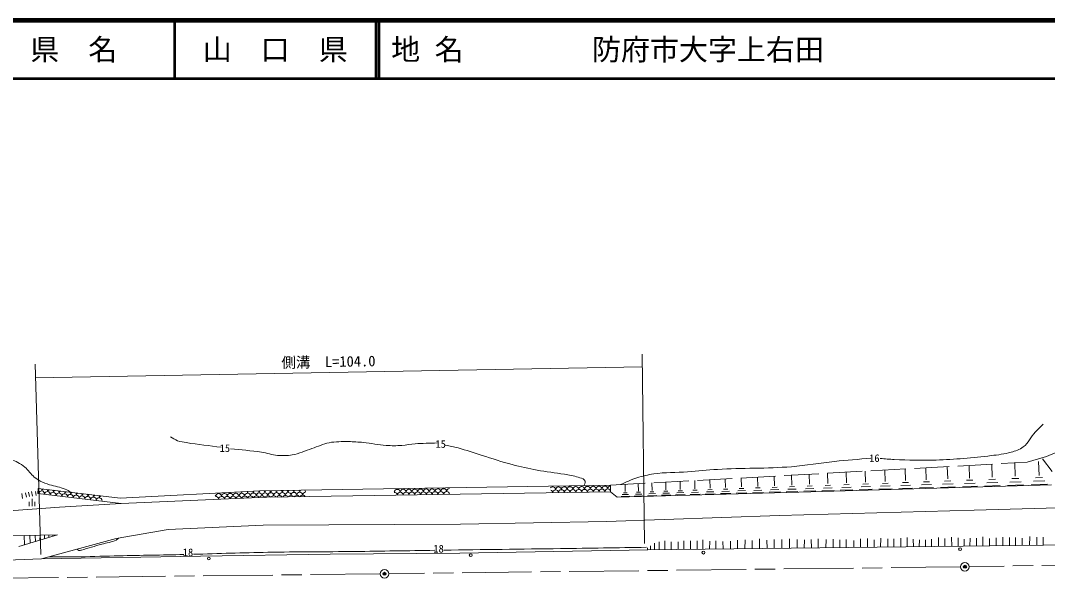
# Model space of a CAD drawing. Units: millimetres at full size, sheet at 1:1000; details may follow other scales. Extents: x 40000 to 680000, y 20000 to 380000.
# Drawn here: x 306435 to 483594, y 283419 to 380000 of the extents above; entities that cross this region are included whole.
import ezdxf
from ezdxf.enums import TextEntityAlignment as Align

# ---------------------------------------------------------------- set-up
doc = ezdxf.new("R2010")
doc.units = ezdxf.units.MM
doc.header["$LTSCALE"] = 1000
doc.header["$PDMODE"] = 32
doc.header["$PDSIZE"] = 500
doc.linetypes.add('CHAIN', pattern=[18.5, 12, -1.5, 3.5, -1.5])
doc.linetypes.add('DASHED', pattern=[7.5, 6, -1.5])
for name, color, linetype, lineweight in [('M-BGD', 7, 'Continuous', 13), ('M-BGD-EXST', 7, 'Continuous', 13), ('M-BMK', 2, 'CHAIN', 13), ('M-BMK-SRVR', 3, 'Continuous', 13), ('M-STR-HTXT', 7, 'Continuous', 13), ('M-TTL', 2, 'Continuous', 140), ('M-TTL-LINE', 7, 'Continuous', 50)]:
    doc.layers.add(name, color=color, linetype=linetype, lineweight=lineweight)
doc.layers.add('M-OTRS', color=6, linetype='Continuous')
doc.layers.add('M-TTL-TXT', color=7, linetype='Continuous')
doc.styles.add('ＭＳ ゴシック', font='')
doc.styles.get('ＭＳ ゴシック').set_extended_font_data('MS Gothic')

msp = doc.modelspace()

# ---------------------------------------------------------------- linework, layer by layer
at = {"layer": 'M-BGD', "linetype": 'DASHED'}
for p, q in [((483416, 304828), (492076, 308402)), ((480120, 303817), (483416, 304828)), ((408220, 299844), (480120, 303817))]:
    msp.add_line(p, q, dxfattribs=at)
at = {"layer": 'M-BGD'}
for p, q in [((466378, 300932), (466318, 303059)), ((470161, 301080), (470099, 303267)), ((474046, 301232), (473982, 303480)), ((478037, 301388), (477971, 303699)), ((482135, 301548), (482067, 303924)), ((484399, 302231), (482750, 304401)), ((433621, 299651), (433575, 301260)), ((436517, 299765), (436470, 301419)), ((439492, 299881), (439443, 301583)), ((442547, 300000), (442497, 301751)), ((445685, 300123), (445634, 301923)), ((448908, 300249), (448855, 302100)), ((452218, 300378), (452164, 302281)), ((455618, 300511), (455562, 302468)), ((459109, 300648), (459052, 302660)), ((462695, 300788), (462636, 302857)), ((347725, 298857), (408220, 299844)), ((408220, 299844), (408239, 298708)), ((410757, 298758), (410721, 300005)), ((413035, 298847), (412998, 300130)), ((415374, 298938), (415336, 300259)), ((417777, 299032), (417738, 300391)), ((420244, 299128), (420204, 300526)), ((422779, 299227), (422738, 300665)), ((425382, 299329), (425339, 300808)), ((428055, 299434), (428012, 300955)), ((430801, 299541), (430756, 301106)), ((436944, 299501), (436106, 299477)), ((439931, 299609), (439069, 299585)), ((442999, 299721), (442112, 299696)), ((484280, 299923), (442744, 298700)), ((446150, 299836), (445237, 299810)), ((449712, 299500), (448148, 299455)), ((449386, 299954), (448448, 299927)), ((453044, 299608), (451437, 299562)), ((452709, 300075), (451745, 300047)), ((456467, 299719), (454814, 299672)), ((456123, 300199), (455131, 300171)), ((459983, 299834), (458283, 299785)), ((459629, 300327), (458609, 300298)), ((463958, 299444), (461511, 299374)), ((463594, 299951), (461846, 299901)), ((463229, 300458), (462181, 300428)), ((467677, 299550), (465161, 299478)), ((467302, 300071), (465505, 300020)), ((466928, 300593), (465849, 300562)), ((471496, 299659), (468910, 299585)), ((471111, 300195), (469263, 300142)), ((470726, 300731), (469617, 300699)), ((475419, 299771), (472760, 299695)), ((475023, 300322), (473123, 300268)), ((474627, 300873), (473487, 300841)), ((479447, 299886), (476714, 299808)), ((479040, 300452), (477088, 300397)), ((478633, 301019), (477462, 300986)), ((483585, 300004), (480775, 299923)), ((483167, 300586), (481159, 300529)), ((482748, 301169), (481544, 301135)), ((306649, 298424), (306782, 297576)), ((307270, 298525), (307439, 297775)), ((307795, 298653), (307954, 297893)), ((308329, 298768), (308514, 297936)), ((309000, 298768), (309113, 298095)), ((309439, 298441), (309485, 299280)), ((323820, 296719), (309439, 298441)), ((309485, 299280), (323638, 297629)), ((323638, 297629), (347725, 298857)), ((348927, 297767), (323820, 296719)), ((408239, 298708), (348927, 297767)), ((409382, 297786), (408239, 298708)), ((442744, 298700), (409382, 297786)), ((411519, 297947), (410043, 297905)), ((411299, 298253), (410245, 298223)), ((411079, 298559), (410447, 298541)), ((413818, 298013), (412300, 297969)), ((413592, 298327), (412508, 298296)), ((413366, 298642), (412715, 298623)), ((416180, 298080), (414618, 298035)), ((415948, 298404), (414832, 298372)), ((415715, 298727), (415045, 298708)), ((418606, 298149), (416999, 298103)), ((418367, 298482), (417219, 298449)), ((418127, 298815), (417439, 298796)), ((421097, 298220), (419444, 298173)), ((420851, 298563), (419670, 298529)), ((420605, 298906), (419897, 298885)), ((423656, 298293), (421956, 298245)), ((423403, 298646), (422188, 298611)), ((423150, 298998), (422421, 298977)), ((426284, 298368), (424535, 298318)), ((426024, 298731), (424774, 298695)), ((425763, 299093), (425014, 299072)), ((428984, 298445), (427184, 298394)), ((428716, 298818), (427430, 298782)), ((428448, 299191), (427677, 299169)), ((431756, 298524), (429905, 298472)), ((431480, 298908), (430158, 298870)), ((431205, 299292), (430412, 299269)), ((434603, 298606), (432700, 298551)), ((434320, 299000), (432960, 298961)), ((434036, 299395), (433221, 299371)), ((437527, 298689), (435570, 298633)), ((437236, 299095), (435838, 299055)), ((440531, 298775), (438518, 298717)), ((440231, 299192), (438793, 299151)), ((443616, 298863), (441545, 298804)), ((443307, 299292), (441829, 299250)), ((446784, 298953), (444655, 298893)), ((446467, 299395), (444946, 299351)), ((450038, 299046), (447849, 298984)), ((453380, 299142), (451129, 299077)), ((456812, 299240), (454498, 299174)), ((460337, 299340), (457958, 299272)), ((302887, 295334), (313144, 296083)), ((313144, 296083), (323820, 296719)), ((507471, 296593), (470967, 295557)), ((437392, 294596), (407507, 293562)), ((470967, 295557), (437392, 294596)), ((348277, 292946), (331929, 292181)), ((382324, 293157), (348277, 292946)), ((407507, 293562), (382324, 293157)), ((312838, 291276), (304267, 291096)), ((306139, 289290), (312838, 291276)), ((307078, 291155), (307122, 289581)), ((308041, 291176), (308103, 289872)), ((308966, 291195), (309024, 290145)), ((309822, 291213), (309769, 290366)), ((322949, 290658), (310033, 287152)), ((310568, 291229), (310590, 290610)), ((311299, 291244), (311321, 290827)), ((311978, 291258), (311968, 291018)), ((331929, 292181), (322949, 290658)), ((433892, 288928), (433891, 290604)), ((439094, 288985), (439084, 290622)), ((444045, 289039), (444040, 290607)), ((451357, 289120), (451332, 290592)), ((452526, 289133), (452542, 290648)), ((454801, 289157), (454836, 290688)), ((456041, 289171), (456046, 290622)), ((457085, 289183), (457074, 290617)), ((458300, 289196), (458315, 290713)), ((459363, 289208), (459374, 290809)), ((464779, 289267), (464773, 290814)), ((465908, 289279), (465913, 290673)), ((467108, 289293), (467067, 290864)), ((468217, 289305), (468192, 290774)), ((470219, 289328), (470239, 290693)), ((471373, 289343), (471358, 290688)), ((472462, 289356), (472462, 290955)), ((473586, 289370), (473622, 290648)), ((474772, 289385), (474771, 290774)), ((475876, 289399), (475876, 290869)), ((477060, 289413), (477071, 290839)), ((478084, 289426), (478084, 290849)), ((479239, 289441), (479213, 290708)), ((480509, 289456), (480560, 291026)), ((481785, 289472), (481749, 290875)), ((482829, 289485), (482833, 290869)), ((414573, 288715), (414581, 289036)), ((414657, 288717), (469066, 289314)), ((415121, 288722), (415117, 289410)), ((415794, 288729), (415784, 289855)), ((416620, 288739), (416610, 290092)), ((417599, 288749), (417604, 290254)), ((418688, 288761), (418698, 290097)), ((419868, 288774), (419888, 290107)), ((420866, 288785), (420861, 290269)), ((421985, 288797), (422010, 290279)), ((423165, 288810), (423175, 290279)), ((424153, 288821), (424123, 290425)), ((425298, 288834), (425323, 290223)), ((426387, 288846), (426402, 290269)), ((427622, 288859), (427602, 290127)), ((428913, 288873), (428887, 290208)), ((430138, 288887), (430138, 290344)), ((431413, 288901), (431434, 290425)), ((432659, 288915), (432634, 290304)), ((435223, 288943), (435170, 290392)), ((436459, 288956), (436442, 290486)), ((437753, 288970), (437773, 290471)), ((440435, 289000), (440425, 290491)), ((441645, 289013), (441675, 290446)), ((442906, 289027), (442855, 290491)), ((445342, 289054), (445397, 290481)), ((446643, 289068), (446618, 290527)), ((447747, 289080), (447757, 290441)), ((448886, 289093), (448866, 290491)), ((450177, 289107), (450172, 290295)), ((453681, 289145), (453686, 290426)), ((460468, 289220), (460453, 290532)), ((461466, 289231), (461506, 290451)), ((462540, 289242), (462560, 290431)), ((463604, 289254), (463578, 290517)), ((469066, 289314), (509063, 289812)), ((469231, 289316), (469235, 290522)), ((310033, 287152), (298977, 286747)), ((310033, 287152), (337461, 287588)), ((337461, 287588), (359872, 287929)), ((359872, 287929), (382214, 288133)), ((382214, 288133), (414657, 288717))]:
    msp.add_line(p, q, dxfattribs=at)
for centre, start, end in [((398232, 299049), 0.90925, 134.15206), ((397724, 299541), 0.90925, 16.2272), ((398724, 299557), 165.58938, 180.90925), ((399232, 299065), 0.90925, 180.90925), ((398724, 299557), 0.90925, 16.28101), ((399724, 299573), 165.53556, 180.90925), ((400232, 299081), 0.90925, 180.90925), ((399724, 299573), 0.90925, 16.33484), ((400724, 299589), 165.48172, 180.90925), ((401232, 299097), 0.90925, 180.90925), ((400724, 299589), 0.90925, 16.38867), ((401724, 299605), 165.42787, 180.90925), ((402231, 299113), 0.90925, 180.90925), ((401724, 299605), 0.90925, 16.44252), ((402723, 299620), 165.37401, 180.90925), ((403231, 299128), 0.90925, 180.90925), ((402723, 299620), 0.90925, 16.49639), ((403723, 299636), 165.32013, 180.90925), ((404231, 299144), 0.90925, 180.90925), ((403723, 299636), 0.90925, 16.55027), ((404723, 299652), 165.26624, 180.90925), ((405231, 299160), 0.90925, 180.90925), ((404723, 299652), 0.90925, 16.60416), ((405723, 299668), 165.21233, 180.90925), ((406231, 299176), 0.90925, 180.90925), ((405723, 299668), 0.90925, 16.65807), ((406723, 299684), 165.15841, 180.90925), ((407231, 299192), 0.90925, 180.90925), ((406723, 299684), 0.90925, 16.71199), ((407723, 299700), 165.10447, 180.90925), ((408231, 299208), 90.96445, 180.90925), ((407723, 299700), 3.45224, 16.76592), ((309075, 298484), 353.17244, 39.71028), ((310068, 298366), 353.17244, 173.17244), ((309631, 298921), 353.17244, 36.05669), ((310623, 298803), 130.15913, 173.17244), ((311060, 298247), 353.17244, 173.17244), ((310623, 298803), 353.17244, 36.53815), ((311616, 298684), 129.67384, 173.17244), ((312053, 298128), 353.17244, 173.17244), ((311616, 298684), 353.17244, 37.02345), ((312609, 298565), 129.18459, 173.17244), ((313046, 298009), 353.17244, 173.17244), ((312609, 298565), 353.17244, 37.5127), ((313602, 298446), 128.69124, 173.17244), ((314039, 297890), 353.17244, 173.17244), ((313602, 298446), 353.17244, 38.00604), ((314595, 298327), 128.19367, 173.17244), ((315032, 297771), 353.17244, 173.17244), ((314595, 298327), 353.17244, 38.50362), ((315588, 298208), 127.69171, 173.17244), ((316025, 297652), 353.17244, 173.17244), ((315588, 298208), 353.17244, 39.00558), ((316581, 298089), 127.18521, 173.17244), ((317018, 297533), 353.17244, 173.17244), ((316581, 298089), 353.17244, 39.51208), ((317574, 297970), 126.674, 173.17244), ((318011, 297414), 353.17244, 173.17244), ((317574, 297970), 353.17244, 40.02329), ((318567, 297852), 126.15791, 173.17244), ((319004, 297296), 353.17244, 173.17244), ((318567, 297852), 353.17244, 40.53938), ((319560, 297733), 125.63675, 173.17244), ((319997, 297177), 2.80514, 173.17244), ((319560, 297733), 353.17244, 41.06053), ((320553, 297614), 125.11033, 173.17244), ((339602, 297889), 0.90925, 29.6748), ((340110, 297397), 2.56989, 97.97039), ((340602, 297905), 0.90925, 180.90925), ((340094, 298397), 0.90925, 11.07582), ((341094, 298413), 170.67818, 180.90925), ((341110, 297413), 5.53142, 179.24736), ((341602, 297921), 0.90925, 180.90925), ((341094, 298413), 0.90925, 15.15629), ((342094, 298429), 166.53354, 180.90925), ((342110, 297429), 8.50138, 176.2774), ((342602, 297937), 0.90925, 180.90925), ((342094, 298429), 0.90925, 19.30093), ((343094, 298445), 162.29861, 180.90925), ((343109, 297445), 11.48794, 173.29084), ((343601, 297953), 0.90925, 180.90925), ((343094, 298445), 0.90925, 23.53586), ((344093, 298460), 157.94219, 180.90925), ((344109, 297461), 14.49966, 170.27912), ((344601, 297968), 0.90925, 180.90925), ((344093, 298460), 0.90925, 27.89228), ((345093, 298476), 153.4253, 180.90925), ((345109, 297476), 17.54579, 167.23299), ((345601, 297984), 0.90925, 180.90925), ((345093, 298476), 0.90925, 32.40916), ((346093, 298492), 148.69679, 180.90925), ((346109, 297492), 20.63649, 164.14229), ((346601, 298000), 0.90925, 180.90925), ((346093, 298492), 0.90925, 37.13768), ((347093, 298508), 143.68568, 180.90925), ((347109, 297508), 23.78322, 160.99556), ((347601, 298016), 0.90925, 180.90925), ((347093, 298508), 0.90925, 42.14879), ((348093, 298524), 138.28662, 180.90925), ((348109, 297524), 26.99926, 157.77952), ((348601, 298032), 0.90925, 180.90925), ((348093, 298524), 0.90925, 43.61054), ((349093, 298540), 138.18923, 180.90925), ((349109, 297540), 28.23625, 154.47847), ((349601, 298048), 0.90925, 180.90925), ((349093, 298540), 0.90925, 43.68116), ((350093, 298556), 138.11852, 180.90925), ((350109, 297556), 28.23625, 153.58225), ((350601, 298064), 0.90925, 180.90925), ((350093, 298556), 0.90925, 43.75187), ((351093, 298571), 138.04773, 180.90925), ((351108, 297572), 28.23625, 153.58225), ((351600, 298079), 0.90925, 180.90925), ((351093, 298571), 0.90925, 43.82266), ((352092, 298587), 137.97686, 180.90925), ((352108, 297587), 28.23625, 153.58225), ((352600, 298095), 0.90925, 180.90925), ((352092, 298587), 0.90925, 43.89353), ((353092, 298603), 137.90591, 180.90925), ((353108, 297603), 28.23625, 153.58225), ((353600, 298111), 0.90925, 180.90925), ((353092, 298603), 0.90925, 43.96449), ((354092, 298619), 137.83487, 180.90925), ((354108, 297619), 28.23625, 153.58225), ((354600, 298127), 0.90925, 180.90925), ((354092, 298619), 0.90925, 44.03552), ((355092, 298635), 137.76376, 180.90925), ((355108, 297635), 28.23625, 153.58225), ((355600, 298143), 91.53804, 180.90925), ((355092, 298635), 8.53591, 44.10664), ((370944, 298116), 0.90925, 99.00253), ((370436, 298608), 0.90925, 26.71926), ((371436, 298624), 0.90925, 180.90925), ((370928, 299116), 0.90925, 14.79015), ((371928, 299132), 167.02679, 180.90925), ((371944, 298132), 0.90925, 180.90925), ((372436, 298640), 0.90925, 180.90925), ((371928, 299132), 0.90925, 14.8436), ((372928, 299148), 166.97332, 180.90925), ((372944, 298148), 0.90925, 180.90925), ((373436, 298656), 0.90925, 180.90925), ((372928, 299148), 0.90925, 14.89707), ((373928, 299163), 166.91984, 180.90925), ((373944, 298164), 0.90925, 180.90925), ((374436, 298671), 0.90925, 180.90925), ((373928, 299163), 0.90925, 14.95056), ((374928, 299179), 166.86634, 180.90925), ((374944, 298179), 0.90925, 180.90925), ((375436, 298687), 0.90925, 180.90925), ((374928, 299179), 0.90925, 15.00405), ((375928, 299195), 166.81284, 180.90925), ((375944, 298195), 0.90925, 180.90925), ((376436, 298703), 0.90925, 180.90925), ((375928, 299195), 0.90925, 15.05756), ((376928, 299211), 166.75932, 180.90925), ((376943, 298211), 0.90925, 180.90925), ((377435, 298719), 0.90925, 180.90925), ((376928, 299211), 0.90925, 15.11108), ((377927, 299227), 166.70578, 180.90925), ((377943, 298227), 0.90925, 180.90925), ((378435, 298735), 0.90925, 180.90925), ((377927, 299227), 0.90925, 15.16461), ((378927, 299243), 166.65224, 180.90925), ((378943, 298243), 0.90925, 180.90925), ((379435, 298751), 0.90925, 180.90925), ((378927, 299243), 0.90925, 15.21816), ((379927, 299259), 166.59868, 180.90925), ((379943, 298259), 2.61805, 180.90925), ((380435, 298767), 92.61805, 180.90925), ((397740, 298541), 0.90925, 71.40344), ((398740, 298557), 0.90925, 180.90925), ((399740, 298573), 0.90925, 180.90925), ((400740, 298589), 0.90925, 180.90925), ((401739, 298605), 0.90925, 180.90925), ((402739, 298621), 0.90925, 180.90925), ((403739, 298636), 0.90925, 180.90925), ((404739, 298652), 0.90925, 180.90925), ((405739, 298668), 0.90925, 180.90925), ((406739, 298684), 0.90925, 180.90925), ((407739, 298700), 0.96445, 180.90925)]:
    msp.add_arc(centre, 500, start, end, dxfattribs=at)
for points, knots in [([(454759, 304471), (455559, 304409), (456357, 304321), (457158, 304285), (459567, 304176), (461981, 304108), (464391, 304188), (467566, 304294), (470740, 304550), (473892, 304949), (475042, 305094), (476207, 305211), (477318, 305543), (478049, 305762), (478811, 305994), (479420, 306456), (480293, 307119), (480758, 308197), (481494, 309010), (481924, 309486), (482404, 309914), (482859, 310366)], [0, 0, 0, 0, 1, 1, 1, 2, 2, 2, 3, 3, 3, 4, 4, 4, 5, 5, 5, 6, 6, 6, 7, 7, 7, 7]), ([(332304, 308196), (332709, 307967), (333084, 307674), (333519, 307511), (334019, 307324), (334561, 307279), (335088, 307191), (337072, 306856), (339077, 306657), (341072, 306390)], [0, 0, 0, 0, 1, 1, 1, 2, 2, 2, 3, 3, 3, 3]), ([(342661, 306140), (344437, 305944), (346224, 305821), (347990, 305550), (348926, 305407), (349833, 305081), (350777, 305002), (351613, 304932), (352467, 304929), (353294, 305071), (354473, 305273), (355573, 305800), (356709, 306176), (357701, 306504), (358652, 306982), (359678, 307181), (360770, 307393), (361898, 307371), (363011, 307370), (363870, 307369), (364728, 307299), (365583, 307218), (366898, 307094), (368193, 306792), (369511, 306706), (370413, 306648), (371320, 306650), (372222, 306706), (372982, 306754), (373730, 306927), (374490, 306990), (375759, 307094), (377035, 307091), (378307, 307142)], [0, 0, 0, 0, 1, 1, 1, 2, 2, 2, 3, 3, 3, 4, 4, 4, 5, 5, 5, 6, 6, 6, 7, 7, 7, 8, 8, 8, 9, 9, 9, 10, 10, 10, 11, 11, 11, 11]), ([(379773, 306773), (380484, 306607), (381201, 306467), (381906, 306275), (383302, 305895), (384667, 305407), (386050, 304981), (387781, 304449), (389499, 303867), (391250, 303405), (392667, 303030), (394098, 302706), (395538, 302436), (397100, 302144), (398690, 302016), (400254, 301731), (401061, 301584), (401880, 301468), (402660, 301215), (403018, 301099), (403438, 301036), (403693, 300759), (403803, 300639), (403859, 300459), (403853, 300296), (403847, 300143), (403733, 300015), (403672, 299874)], [0, 0, 0, 0, 1, 1, 1, 2, 2, 2, 3, 3, 3, 4, 4, 4, 5, 5, 5, 6, 6, 6, 7, 7, 7, 8, 8, 8, 9, 9, 9, 9]), ([(304786, 304281), (305178, 304111), (305587, 303976), (305963, 303772), (306390, 303541), (306806, 303279), (307178, 302966), (307783, 302457), (308201, 301751), (308807, 301243), (309123, 300978), (309474, 300753), (309840, 300563), (310347, 300301), (310894, 300120), (311436, 299939), (312321, 299644), (313265, 299533), (314131, 299188), (314491, 299045), (314816, 298827), (315159, 298647)], [0, 0, 0, 0, 1, 1, 1, 2, 2, 2, 3, 3, 3, 4, 4, 4, 5, 5, 5, 6, 6, 6, 7, 7, 7, 7]), ([(409926, 299961), (410869, 300349), (411785, 300813), (412756, 301123), (413709, 301428), (414689, 301660), (415679, 301805), (417604, 302088), (419565, 302027), (421506, 302165), (423225, 302287), (424939, 302480), (426660, 302580), (430916, 302828), (435192, 302705), (439441, 303043), (441921, 303241), (444374, 303695), (446847, 303956), (448938, 304177), (451036, 304324), (453130, 304508)], [0, 0, 0, 0, 1, 1, 1, 2, 2, 2, 3, 3, 3, 4, 4, 4, 5, 5, 5, 6, 6, 6, 7, 7, 7, 7]), ([(316211, 288829), (316297, 288742), (316350, 288602), (316467, 288568), (316622, 288521), (316785, 288632), (316941, 288672), (318118, 288971), (319274, 289348), (320441, 289682), (321280, 289922), (322188, 289990), (322960, 290397), (323112, 290477), (323224, 290617), (323356, 290727)], [0, 0, 0, 0, 1, 1, 1, 2, 2, 2, 3, 3, 3, 4, 4, 4, 5, 5, 5, 5]), ([(379451, 288649), (386167, 288738), (392883, 288820), (399598, 288917), (404533, 288988), (409468, 289070), (414403, 289147)], [0, 0, 0, 0, 1, 1, 1, 2, 2, 2, 2]), ([(311325, 287503), (313142, 287501), (314959, 287474), (316775, 287498), (318997, 287528), (321217, 287630), (323438, 287680), (327164, 287764), (330890, 287814), (334617, 287881)], [0, 0, 0, 0, 1, 1, 1, 2, 2, 2, 3, 3, 3, 3]), ([(336301, 287936), (340559, 288051), (344817, 288204), (349076, 288281), (354078, 288371), (359082, 288357), (364084, 288417), (368690, 288472), (373296, 288553), (377902, 288621)], [0, 0, 0, 0, 1, 1, 1, 2, 2, 2, 3, 3, 3, 3])]:
    msp.add_open_spline(points, degree=3, knots=knots, dxfattribs=at)
at = {"layer": 'M-BGD-EXST'}
for p, q in [((307916, 297004), (307916, 296254)), ((308416, 296254), (308416, 297504)), ((308916, 297004), (308916, 296254))]:
    msp.add_line(p, q, dxfattribs=at)
for centre in [(468514, 288822), (338915, 287214), (384094, 287780), (424237, 288232)]:
    msp.add_circle(centre, 250, dxfattribs=at)
at = {"layer": 'M-BMK'}
for p, q in [((568627, 287575), (470104, 285794)), ((468604, 285772), (369965, 284581)), ((368466, 284564), (269937, 283419))]:
    msp.add_line(p, q, dxfattribs=at)
at = {"layer": 'M-BMK-SRVR'}
for centre in [(369216, 284572), (469354, 285781)]:
    msp.add_circle(centre, 750, dxfattribs=at)
at = {"layer": 'M-OTRS'}
for p in [(469354, 285781), (369216, 284572)]:
    msp.add_point(p, dxfattribs=at)
at = {"layer": 'M-STR-HTXT'}
for p, q in [((413670, 322434), (414075, 289777)), ((308937, 320709), (309912, 287920)), ((309006, 318392), (413697, 320255))]:
    msp.add_line(p, q, dxfattribs=at)
at = {"layer": 'M-TTL'}
msp.add_line((680000, 380000), (40000, 380000), dxfattribs=at)
at = {"layer": 'M-TTL-LINE'}
for p, q in [((333000, 380000), (333000, 370000)), ((367750, 380000), (367750, 370000)), ((368250, 380000), (368250, 370000)), ((40000, 370000), (680000, 370000))]:
    msp.add_line(p, q, dxfattribs=at)

# ---------------------------------------------------------------- texts
at = {"layer": 'M-BGD', "style": 'ＭＳ ゴシック'}
for s, p in [('15', (341690, 306245)), ('15', (378919, 306963)), ('16', (453736, 304514)), ('18', (335326, 288270)), ('18', (378551, 288896))]:
    msp.add_text(s, height=1320, dxfattribs=at).set_placement(p, align=Align.MIDDLE_CENTER)
at = {"layer": 'M-STR-HTXT', "style": 'ＭＳ ゴシック'}
msp.add_text('側溝\u3000L=104.0', height=1833, rotation=1.02, dxfattribs=at).set_placement((359580, 319677), align=Align.BOTTOM_CENTER)
at = {"layer": 'M-TTL-TXT', "style": 'ＭＳ ゴシック'}
for s, p in [('県\u3000名', (315625, 375000)), ('山\u3000口\u3000県', (350375, 375000))]:
    msp.add_text(s, height=3666, dxfattribs=at).set_placement(p, align=Align.MIDDLE_CENTER)
for s, p in [('地 名', (370380, 375000)), ('防府市大字上右田', (405024, 375000))]:
    msp.add_text(s, height=3666, dxfattribs=at).set_placement(p, align=Align.MIDDLE_LEFT)

doc.saveas('drawing.dxf')
